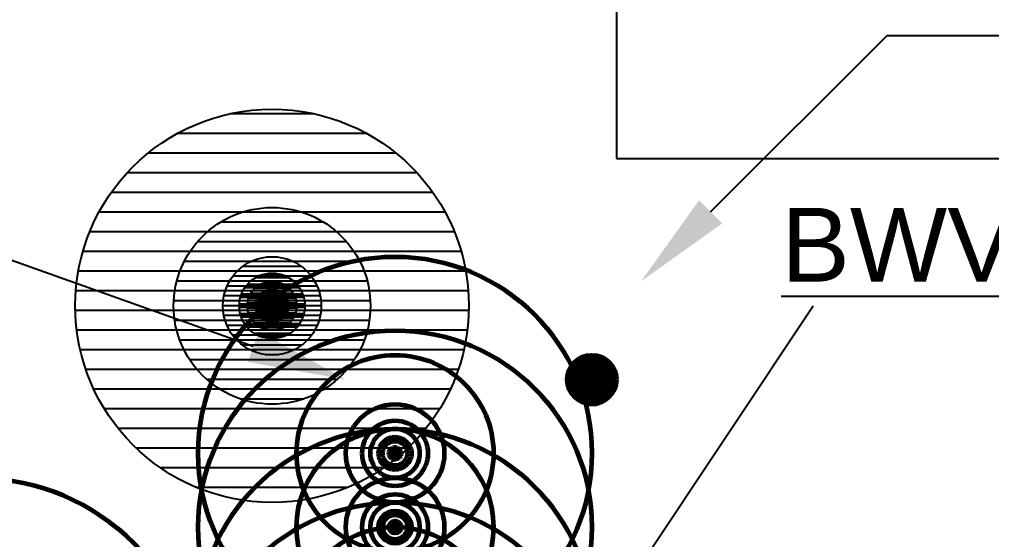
# Model space of a CAD drawing. Extents: x -3637 to 1666, y -2593 to 1817.
# Drawn here: x -2788.8 to -2670.3, y 807.2 to 870.7 of the extents above; entities that cross this region are included whole.
import ezdxf

# ---------------------------------------------------------------- set-up
doc = ezdxf.new("R2010")
doc.units = 0
doc.header["$LTSCALE"] = 36
doc.header["$MEASUREMENT"] = 0
doc.linetypes.add('VENT', pattern=[0.30000000000000004, 0.2, -0.1])
for name, color, linetype in [('G-ANNO-TEXT', 70, 'Continuous'), ('P-GV-N', 3, 'VENT'), ('P-GV-N @ 1 (1)', 3, 'VENT'), ('P-GV-N @ 1 (2)', 3, 'VENT'), ('P-GV-N @ 12', 3, 'VENT'), ('P-GV-N @ 128', 3, 'VENT'), ('P-GV-N @ 16', 3, 'VENT'), ('P-GV-N @ 192', 3, 'VENT'), ('P-GV-N @ 2', 3, 'VENT'), ('P-GV-N @ 24', 3, 'VENT'), ('P-GV-N @ 384', 3, 'VENT'), ('P-GV-N @ 4', 3, 'VENT'), ('P-GV-N @ 48', 3, 'VENT'), ('P-GV-N @ 64', 3, 'VENT'), ('P-GV-N @ 768', 3, 'VENT'), ('P-GV-N @ 8', 3, 'VENT'), ('P-GV-N @ 96', 3, 'VENT')]:
    doc.layers.add(name, color=color, linetype=linetype)
for name, color, linetype, lineweight in [('P-CW-N', 4, 'Continuous', 60), ('P-CW-N @ 1 (1)', 4, 'Continuous', 60), ('P-CW-N @ 1 (2)', 4, 'Continuous', 60), ('P-CW-N @ 12', 4, 'Continuous', 60), ('P-CW-N @ 128', 4, 'Continuous', 60), ('P-CW-N @ 16', 4, 'Continuous', 60), ('P-CW-N @ 192', 4, 'Continuous', 60), ('P-CW-N @ 2', 4, 'Continuous', 60), ('P-CW-N @ 24', 4, 'Continuous', 60), ('P-CW-N @ 384', 4, 'Continuous', 60), ('P-CW-N @ 4', 4, 'Continuous', 60), ('P-CW-N @ 48', 4, 'Continuous', 60), ('P-CW-N @ 64', 4, 'Continuous', 60), ('P-CW-N @ 768', 4, 'Continuous', 60), ('P-CW-N @ 8', 4, 'Continuous', 60), ('P-CW-N @ 96', 4, 'Continuous', 60), ('P-SAN-N', 6, 'Continuous', 60), ('P-SAN-N @ 1 (1)', 6, 'Continuous', 60), ('P-SAN-N @ 1 (2)', 6, 'Continuous', 60), ('P-SAN-N @ 12', 6, 'Continuous', 60), ('P-SAN-N @ 128', 6, 'Continuous', 60), ('P-SAN-N @ 16', 6, 'Continuous', 60), ('P-SAN-N @ 192', 6, 'Continuous', 60), ('P-SAN-N @ 2', 6, 'Continuous', 60), ('P-SAN-N @ 24', 6, 'Continuous', 60), ('P-SAN-N @ 384', 6, 'Continuous', 60), ('P-SAN-N @ 4', 6, 'Continuous', 60), ('P-SAN-N @ 48', 6, 'Continuous', 60), ('P-SAN-N @ 64', 6, 'Continuous', 60), ('P-SAN-N @ 768', 6, 'Continuous', 60), ('P-SAN-N @ 8', 6, 'Continuous', 60), ('P-SAN-N @ 96', 6, 'Continuous', 60), ('P-SANV-N', 5, 'VENT', 60), ('P-SANV-N @ 1 (1)', 5, 'VENT', 60), ('P-SANV-N @ 1 (2)', 5, 'VENT', 60), ('P-SANV-N @ 12', 5, 'VENT', 60), ('P-SANV-N @ 128', 5, 'VENT', 60), ('P-SANV-N @ 16', 5, 'VENT', 60), ('P-SANV-N @ 192', 5, 'VENT', 60), ('P-SANV-N @ 2', 5, 'VENT', 60), ('P-SANV-N @ 24', 5, 'VENT', 60), ('P-SANV-N @ 384', 5, 'VENT', 60), ('P-SANV-N @ 4', 5, 'VENT', 60), ('P-SANV-N @ 48', 5, 'VENT', 60), ('P-SANV-N @ 64', 5, 'VENT', 60), ('P-SANV-N @ 768', 5, 'VENT', 60), ('P-SANV-N @ 8', 5, 'VENT', 60), ('P-SANV-N @ 96', 5, 'VENT', 60), ('P-STRM-N', 2, 'Continuous', 60), ('P-STRM-N @ 768', 2, 'Continuous', 60), ('P-STRM-N @ 96', 2, 'Continuous', 60)]:
    doc.layers.add(name, color=color, linetype=linetype, lineweight=lineweight)
doc.styles.add('Arial', font='arial.ttf')

# ---------------------------------------------------------------- blocks, each defined once
blk = doc.blocks.new('*U25')
h = blk.add_hatch()
h.set_pattern_fill('ANSI31', color=256, scale=0.025, angle=135)
h.set_pattern_definition([(180, (0, 0), (-4.336808689942018e-19, -0.003125), [])])
edge = h.paths.add_edge_path()
edge.add_arc((-3.469446951953614e-18, -6.938893903907228e-18), 0.03125000000000001, 0, 360)
blk.add_circle((0, 0), 0.03125)
blk = doc.blocks.new('*U926')
at = {"layer": 'P-GV-N @ 1 (1)'}
blk.add_blockref('*U25', (-2758.000000014937, 835.7428015229962), dxfattribs=at)
at = {"layer": 'P-GV-N @ 1 (2)'}
blk.add_blockref('*U25', (-2758.000000014937, 835.7428015229962), dxfattribs=at)
at = {"layer": 'P-GV-N @ 12', "xscale": 12, "yscale": 12, "zscale": 12}
blk.add_blockref('*U25', (-2758.000000014937, 835.7428015229962), dxfattribs=at)
at = {"layer": 'P-GV-N @ 128', "xscale": 128, "yscale": 128, "zscale": 128}
blk.add_blockref('*U25', (-2758.000000014937, 835.7428015229962), dxfattribs=at)
at = {"layer": 'P-GV-N @ 16', "xscale": 16, "yscale": 16, "zscale": 16}
blk.add_blockref('*U25', (-2758.000000014937, 835.7428015229962), dxfattribs=at)
at = {"layer": 'P-GV-N @ 192', "xscale": 192, "yscale": 192, "zscale": 192}
blk.add_blockref('*U25', (-2758.000000014937, 835.7428015229962), dxfattribs=at)
at = {"layer": 'P-GV-N @ 2', "xscale": 2, "yscale": 2, "zscale": 2}
blk.add_blockref('*U25', (-2758.000000014937, 835.7428015229962), dxfattribs=at)
at = {"layer": 'P-GV-N @ 24', "xscale": 24, "yscale": 24, "zscale": 24}
blk.add_blockref('*U25', (-2758.000000014937, 835.7428015229962), dxfattribs=at)
at = {"layer": 'P-GV-N @ 384', "xscale": 384, "yscale": 384, "zscale": 384}
blk.add_blockref('*U25', (-2758.000000014937, 835.7428015229962), dxfattribs=at)
at = {"layer": 'P-GV-N @ 4', "xscale": 4, "yscale": 4, "zscale": 4}
blk.add_blockref('*U25', (-2758.000000014937, 835.7428015229962), dxfattribs=at)
at = {"layer": 'P-GV-N @ 48', "xscale": 48, "yscale": 48, "zscale": 48}
blk.add_blockref('*U25', (-2758.000000014937, 835.7428015229962), dxfattribs=at)
at = {"layer": 'P-GV-N @ 64', "xscale": 64, "yscale": 64, "zscale": 64}
blk.add_blockref('*U25', (-2758.000000014937, 835.7428015229962), dxfattribs=at)
at = {"layer": 'P-GV-N @ 768', "xscale": 768, "yscale": 768, "zscale": 768}
blk.add_blockref('*U25', (-2758.000000014937, 835.7428015229962), dxfattribs=at)
at = {"layer": 'P-GV-N @ 8', "xscale": 8, "yscale": 8, "zscale": 8}
blk.add_blockref('*U25', (-2758.000000014937, 835.7428015229962), dxfattribs=at)
at = {"layer": 'P-GV-N @ 96', "xscale": 96, "yscale": 96, "zscale": 96}
blk.add_blockref('*U25', (-2758.000000014937, 835.7428015229962), dxfattribs=at)
blk = doc.blocks.new('*U72')
at = {"layer": 'DEFPOINTS'}
blk.add_lwpolyline([(-0.125, -0.06249999999999999), (0.125, -0.06249999999999998), (0.125, 0.06250000000000003), (-0.125, 0.0625)], close=True, dxfattribs=at)
blk = doc.blocks.new('*U934')
at = {"layer": 'P-STRM-N @ 768', "linetype": 'ByBlock', "lineweight": -2, "xscale": 768, "yscale": 768, "zscale": 768}
blk.add_blockref('*U72', (-2620.000000014937, 901.7428015229962), dxfattribs=at)
blk = doc.blocks.new('*U7')
blk.add_circle((0, 0), 0.03125)
blk = doc.blocks.new('*U941')
at = {"layer": 'P-SAN-N @ 1 (1)'}
blk.add_blockref('*U7', (-2743.000000014937, 808.7428015229962), dxfattribs=at)
at = {"layer": 'P-SAN-N @ 1 (2)'}
blk.add_blockref('*U7', (-2743.000000014937, 808.7428015229962), dxfattribs=at)
at = {"layer": 'P-SAN-N @ 12', "xscale": 12, "yscale": 12, "zscale": 12}
blk.add_blockref('*U7', (-2743.000000014937, 808.7428015229962), dxfattribs=at)
at = {"layer": 'P-SAN-N @ 128', "xscale": 128, "yscale": 128, "zscale": 128}
blk.add_blockref('*U7', (-2743.000000014937, 808.7428015229962), dxfattribs=at)
at = {"layer": 'P-SAN-N @ 16', "xscale": 16, "yscale": 16, "zscale": 16}
blk.add_blockref('*U7', (-2743.000000014937, 808.7428015229962), dxfattribs=at)
at = {"layer": 'P-SAN-N @ 192', "xscale": 192, "yscale": 192, "zscale": 192}
blk.add_blockref('*U7', (-2743.000000014937, 808.7428015229962), dxfattribs=at)
at = {"layer": 'P-SAN-N @ 2', "xscale": 2, "yscale": 2, "zscale": 2}
blk.add_blockref('*U7', (-2743.000000014937, 808.7428015229962), dxfattribs=at)
at = {"layer": 'P-SAN-N @ 24', "xscale": 24, "yscale": 24, "zscale": 24}
blk.add_blockref('*U7', (-2743.000000014937, 808.7428015229962), dxfattribs=at)
at = {"layer": 'P-SAN-N @ 384', "xscale": 384, "yscale": 384, "zscale": 384}
blk.add_blockref('*U7', (-2743.000000014937, 808.7428015229962), dxfattribs=at)
at = {"layer": 'P-SAN-N @ 4', "xscale": 4, "yscale": 4, "zscale": 4}
blk.add_blockref('*U7', (-2743.000000014937, 808.7428015229962), dxfattribs=at)
at = {"layer": 'P-SAN-N @ 48', "xscale": 48, "yscale": 48, "zscale": 48}
blk.add_blockref('*U7', (-2743.000000014937, 808.7428015229962), dxfattribs=at)
at = {"layer": 'P-SAN-N @ 64', "xscale": 64, "yscale": 64, "zscale": 64}
blk.add_blockref('*U7', (-2743.000000014937, 808.7428015229962), dxfattribs=at)
at = {"layer": 'P-SAN-N @ 768', "xscale": 768, "yscale": 768, "zscale": 768}
blk.add_blockref('*U7', (-2743.000000014937, 808.7428015229962), dxfattribs=at)
at = {"layer": 'P-SAN-N @ 8', "xscale": 8, "yscale": 8, "zscale": 8}
blk.add_blockref('*U7', (-2743.000000014937, 808.7428015229962), dxfattribs=at)
at = {"layer": 'P-SAN-N @ 96', "xscale": 96, "yscale": 96, "zscale": 96}
blk.add_blockref('*U7', (-2743.000000014937, 808.7428015229962), dxfattribs=at)
blk = doc.blocks.new('*U942')
at = {"layer": 'P-CW-N @ 1 (1)'}
blk.add_blockref('*U7', (-2743.000000014937, 787.7428015229962), dxfattribs=at)
at = {"layer": 'P-CW-N @ 1 (2)'}
blk.add_blockref('*U7', (-2743.000000014937, 787.7428015229962), dxfattribs=at)
at = {"layer": 'P-CW-N @ 12', "xscale": 12, "yscale": 12, "zscale": 12}
blk.add_blockref('*U7', (-2743.000000014937, 787.7428015229962), dxfattribs=at)
at = {"layer": 'P-CW-N @ 128', "xscale": 128, "yscale": 128, "zscale": 128}
blk.add_blockref('*U7', (-2743.000000014937, 787.7428015229962), dxfattribs=at)
at = {"layer": 'P-CW-N @ 16', "xscale": 16, "yscale": 16, "zscale": 16}
blk.add_blockref('*U7', (-2743.000000014937, 787.7428015229962), dxfattribs=at)
at = {"layer": 'P-CW-N @ 192', "xscale": 192, "yscale": 192, "zscale": 192}
blk.add_blockref('*U7', (-2743.000000014937, 787.7428015229962), dxfattribs=at)
at = {"layer": 'P-CW-N @ 2', "xscale": 2, "yscale": 2, "zscale": 2}
blk.add_blockref('*U7', (-2743.000000014937, 787.7428015229962), dxfattribs=at)
at = {"layer": 'P-CW-N @ 24', "xscale": 24, "yscale": 24, "zscale": 24}
blk.add_blockref('*U7', (-2743.000000014937, 787.7428015229962), dxfattribs=at)
at = {"layer": 'P-CW-N @ 384', "xscale": 384, "yscale": 384, "zscale": 384}
blk.add_blockref('*U7', (-2743.000000014937, 787.7428015229962), dxfattribs=at)
at = {"layer": 'P-CW-N @ 4', "xscale": 4, "yscale": 4, "zscale": 4}
blk.add_blockref('*U7', (-2743.000000014937, 787.7428015229962), dxfattribs=at)
at = {"layer": 'P-CW-N @ 48', "xscale": 48, "yscale": 48, "zscale": 48}
blk.add_blockref('*U7', (-2743.000000014937, 787.7428015229962), dxfattribs=at)
at = {"layer": 'P-CW-N @ 64', "xscale": 64, "yscale": 64, "zscale": 64}
blk.add_blockref('*U7', (-2743.000000014937, 787.7428015229962), dxfattribs=at)
at = {"layer": 'P-CW-N @ 768', "xscale": 768, "yscale": 768, "zscale": 768}
blk.add_blockref('*U7', (-2743.000000014937, 787.7428015229962), dxfattribs=at)
at = {"layer": 'P-CW-N @ 8', "xscale": 8, "yscale": 8, "zscale": 8}
blk.add_blockref('*U7', (-2743.000000014937, 787.7428015229962), dxfattribs=at)
at = {"layer": 'P-CW-N @ 96', "xscale": 96, "yscale": 96, "zscale": 96}
blk.add_blockref('*U7', (-2743.000000014937, 787.7428015229962), dxfattribs=at)
blk = doc.blocks.new('*U20')
at = {"linetype": 'Continuous'}
blk.add_circle((0, 0), 0.03515625, dxfattribs=at)
blk.add_arc((0.09046299364832541, 2.556089733746285e-18), 0.03515625, 90, 270, dxfattribs=at)
blk = doc.blocks.new('*U1164')
at = {"layer": 'P-SAN-N @ 1 (1)', "rotation": 315}
blk.add_blockref('*U20', (-2794.000000014937, 787.7428015229962), dxfattribs=at)
at = {"layer": 'P-SAN-N @ 1 (2)', "rotation": 315}
blk.add_blockref('*U20', (-2794.000000014937, 787.7428015229962), dxfattribs=at)
at = {"layer": 'P-SAN-N @ 12', "xscale": 12, "yscale": 12, "zscale": 12, "rotation": 315}
blk.add_blockref('*U20', (-2794.000000014937, 787.7428015229962), dxfattribs=at)
at = {"layer": 'P-SAN-N @ 128', "xscale": 128, "yscale": 128, "zscale": 128, "rotation": 315}
blk.add_blockref('*U20', (-2794.000000014937, 787.7428015229962), dxfattribs=at)
at = {"layer": 'P-SAN-N @ 16', "xscale": 16, "yscale": 16, "zscale": 16, "rotation": 315}
blk.add_blockref('*U20', (-2794.000000014937, 787.7428015229962), dxfattribs=at)
at = {"layer": 'P-SAN-N @ 192', "xscale": 192, "yscale": 192, "zscale": 192, "rotation": 315}
blk.add_blockref('*U20', (-2794.000000014937, 787.7428015229962), dxfattribs=at)
at = {"layer": 'P-SAN-N @ 2', "xscale": 2, "yscale": 2, "zscale": 2, "rotation": 315}
blk.add_blockref('*U20', (-2794.000000014937, 787.7428015229962), dxfattribs=at)
at = {"layer": 'P-SAN-N @ 24', "xscale": 24, "yscale": 24, "zscale": 24, "rotation": 315}
blk.add_blockref('*U20', (-2794.000000014937, 787.7428015229962), dxfattribs=at)
at = {"layer": 'P-SAN-N @ 384', "xscale": 383.9999999999999, "yscale": 383.9999999999999, "zscale": 383.9999999999999, "rotation": 315}
blk.add_blockref('*U20', (-2794.000000014937, 787.7428015229962), dxfattribs=at)
at = {"layer": 'P-SAN-N @ 4', "xscale": 4, "yscale": 4, "zscale": 4, "rotation": 315}
blk.add_blockref('*U20', (-2794.000000014937, 787.7428015229962), dxfattribs=at)
at = {"layer": 'P-SAN-N @ 48', "xscale": 47.99999999999999, "yscale": 47.99999999999999, "zscale": 47.99999999999999, "rotation": 315}
blk.add_blockref('*U20', (-2794.000000014937, 787.7428015229962), dxfattribs=at)
at = {"layer": 'P-SAN-N @ 64', "xscale": 64, "yscale": 64, "zscale": 64, "rotation": 315}
blk.add_blockref('*U20', (-2794.000000014937, 787.7428015229962), dxfattribs=at)
at = {"layer": 'P-SAN-N @ 768', "xscale": 767.9999999999999, "yscale": 767.9999999999999, "zscale": 767.9999999999999, "rotation": 315}
blk.add_blockref('*U20', (-2794.000000014937, 787.7428015229962), dxfattribs=at)
at = {"layer": 'P-SAN-N @ 8', "xscale": 8, "yscale": 8, "zscale": 8, "rotation": 315}
blk.add_blockref('*U20', (-2794.000000014937, 787.7428015229962), dxfattribs=at)
at = {"layer": 'P-SAN-N @ 96', "xscale": 95.99999999999999, "yscale": 95.99999999999999, "zscale": 95.99999999999999, "rotation": 315}
blk.add_blockref('*U20', (-2800.000000014937, 793.7428015229962), dxfattribs=at)
blk = doc.blocks.new('*U1165')
at = {"layer": 'P-SANV-N @ 1 (1)'}
blk.add_blockref('*U7', (-2743.000000014937, 817.7428015229962), dxfattribs=at)
at = {"layer": 'P-SANV-N @ 1 (2)'}
blk.add_blockref('*U7', (-2743.000000014937, 817.7428015229962), dxfattribs=at)
at = {"layer": 'P-SANV-N @ 12', "xscale": 12, "yscale": 12, "zscale": 12}
blk.add_blockref('*U7', (-2743.000000014937, 817.7428015229962), dxfattribs=at)
at = {"layer": 'P-SANV-N @ 128', "xscale": 128, "yscale": 128, "zscale": 128}
blk.add_blockref('*U7', (-2743.000000014937, 817.7428015229962), dxfattribs=at)
at = {"layer": 'P-SANV-N @ 16', "xscale": 16, "yscale": 16, "zscale": 16}
blk.add_blockref('*U7', (-2743.000000014937, 817.7428015229962), dxfattribs=at)
at = {"layer": 'P-SANV-N @ 192', "xscale": 192, "yscale": 192, "zscale": 192}
blk.add_blockref('*U7', (-2743.000000014937, 817.7428015229962), dxfattribs=at)
at = {"layer": 'P-SANV-N @ 2', "xscale": 2, "yscale": 2, "zscale": 2}
blk.add_blockref('*U7', (-2743.000000014937, 817.7428015229962), dxfattribs=at)
at = {"layer": 'P-SANV-N @ 24', "xscale": 24, "yscale": 24, "zscale": 24}
blk.add_blockref('*U7', (-2743.000000014937, 817.7428015229962), dxfattribs=at)
at = {"layer": 'P-SANV-N @ 384', "xscale": 384, "yscale": 384, "zscale": 384}
blk.add_blockref('*U7', (-2743.000000014937, 817.7428015229962), dxfattribs=at)
at = {"layer": 'P-SANV-N @ 4', "xscale": 4, "yscale": 4, "zscale": 4}
blk.add_blockref('*U7', (-2743.000000014937, 817.7428015229962), dxfattribs=at)
at = {"layer": 'P-SANV-N @ 48', "xscale": 48, "yscale": 48, "zscale": 48}
blk.add_blockref('*U7', (-2743.000000014937, 817.7428015229962), dxfattribs=at)
at = {"layer": 'P-SANV-N @ 64', "xscale": 64, "yscale": 64, "zscale": 64}
blk.add_blockref('*U7', (-2743.000000014937, 817.7428015229962), dxfattribs=at)
at = {"layer": 'P-SANV-N @ 768', "xscale": 768, "yscale": 768, "zscale": 768}
blk.add_blockref('*U7', (-2743.000000014937, 817.7428015229962), dxfattribs=at)
at = {"layer": 'P-SANV-N @ 8', "xscale": 8, "yscale": 8, "zscale": 8}
blk.add_blockref('*U7', (-2743.000000014937, 817.7428015229962), dxfattribs=at)
at = {"layer": 'P-SANV-N @ 96', "xscale": 96, "yscale": 96, "zscale": 96}
blk.add_blockref('*U7', (-2743.000000014937, 817.7428015229962), dxfattribs=at)
blk = doc.blocks.new('*U1167')
at = {"layer": 'P-CW-N @ 1 (1)'}
blk.add_blockref('*U7', (-2743.000000014937, 796.7428015229962), dxfattribs=at)
at = {"layer": 'P-CW-N @ 1 (2)'}
blk.add_blockref('*U7', (-2743.000000014937, 796.7428015229962), dxfattribs=at)
at = {"layer": 'P-CW-N @ 12', "xscale": 12, "yscale": 12, "zscale": 12}
blk.add_blockref('*U7', (-2743.000000014937, 796.7428015229962), dxfattribs=at)
at = {"layer": 'P-CW-N @ 128', "xscale": 128, "yscale": 128, "zscale": 128}
blk.add_blockref('*U7', (-2743.000000014937, 796.7428015229962), dxfattribs=at)
at = {"layer": 'P-CW-N @ 16', "xscale": 16, "yscale": 16, "zscale": 16}
blk.add_blockref('*U7', (-2743.000000014937, 796.7428015229962), dxfattribs=at)
at = {"layer": 'P-CW-N @ 192', "xscale": 192, "yscale": 192, "zscale": 192}
blk.add_blockref('*U7', (-2743.000000014937, 796.7428015229962), dxfattribs=at)
at = {"layer": 'P-CW-N @ 2', "xscale": 2, "yscale": 2, "zscale": 2}
blk.add_blockref('*U7', (-2743.000000014937, 796.7428015229962), dxfattribs=at)
at = {"layer": 'P-CW-N @ 24', "xscale": 24, "yscale": 24, "zscale": 24}
blk.add_blockref('*U7', (-2743.000000014937, 796.7428015229962), dxfattribs=at)
at = {"layer": 'P-CW-N @ 384', "xscale": 384, "yscale": 384, "zscale": 384}
blk.add_blockref('*U7', (-2743.000000014937, 796.7428015229962), dxfattribs=at)
at = {"layer": 'P-CW-N @ 4', "xscale": 4, "yscale": 4, "zscale": 4}
blk.add_blockref('*U7', (-2743.000000014937, 796.7428015229962), dxfattribs=at)
at = {"layer": 'P-CW-N @ 48', "xscale": 48, "yscale": 48, "zscale": 48}
blk.add_blockref('*U7', (-2743.000000014937, 796.7428015229962), dxfattribs=at)
at = {"layer": 'P-CW-N @ 64', "xscale": 64, "yscale": 64, "zscale": 64}
blk.add_blockref('*U7', (-2743.000000014937, 796.7428015229962), dxfattribs=at)
at = {"layer": 'P-CW-N @ 768', "xscale": 768, "yscale": 768, "zscale": 768}
blk.add_blockref('*U7', (-2743.000000014937, 796.7428015229962), dxfattribs=at)
at = {"layer": 'P-CW-N @ 8', "xscale": 8, "yscale": 8, "zscale": 8}
blk.add_blockref('*U7', (-2743.000000014937, 796.7428015229962), dxfattribs=at)
at = {"layer": 'P-CW-N @ 96', "xscale": 96, "yscale": 96, "zscale": 96}
blk.add_blockref('*U7', (-2743.000000014937, 796.7428015229962), dxfattribs=at)

msp = doc.modelspace()

# ---------------------------------------------------------------- linework, layer by layer
at = {"layer": 'G-ANNO-TEXT'}
msp.add_line((-2716.000000014937, 799.7428015229962), (-2692.000000014937, 835.7428015229962), dxfattribs=at)
for points in [[(-2704.514718640698, 847.2280828972348), (-2683.000000014937, 868.7428015229962), (-2314.000000014937, 868.7428015229962)], [(-2760.300902954074, 830.778838286974), (-2791.000000014937, 841.7428015229962), (-3472.000000014937, 841.7428015229962)]]:
    msp.add_lwpolyline(points, dxfattribs=at)
for points in [[(-2703.100505078325, 845.8138693348617), (-2713.000000014937, 838.7428015229962), (-2705.928932203071, 848.6422964596079)], [(-2759.628230160079, 832.6623221101638), (-2749.000000014937, 826.7428015229962), (-2760.973575748071, 828.8953544637843)]]:
    msp.add_solid(points, dxfattribs=at)

# ---------------------------------------------------------------- block references
at = {"layer": 'P-CW-N'}
for name in ['*U1167', '*U942']:
    msp.add_blockref(name, (0, 0), dxfattribs=at)
at = {"layer": 'P-GV-N'}
msp.add_blockref('*U926', (0, 0), dxfattribs=at)
at = {"layer": 'P-SAN-N'}
for name in ['*U941', '*U1164']:
    msp.add_blockref(name, (0, 0), dxfattribs=at)
at = {"layer": 'P-SANV-N'}
msp.add_blockref('*U1165', (0, 0), dxfattribs=at)
at = {"layer": 'P-STRM-N'}
msp.add_blockref('*U934', (0, 0), dxfattribs=at)
at = {"layer": 'P-STRM-N @ 96', "xscale": 96, "yscale": 96, "zscale": 96}
msp.add_blockref('*U25', (-2719.000000014937, 826.7428015229962), dxfattribs=at)

# ---------------------------------------------------------------- texts
at = {"layer": 'G-ANNO-TEXT', "style": 'Arial'}
msp.add_text('%%UBWV-1', height=9, dxfattribs=at).set_placement((-2695.920873139084, 838.7059665980303))

doc.saveas('drawing.dxf')
